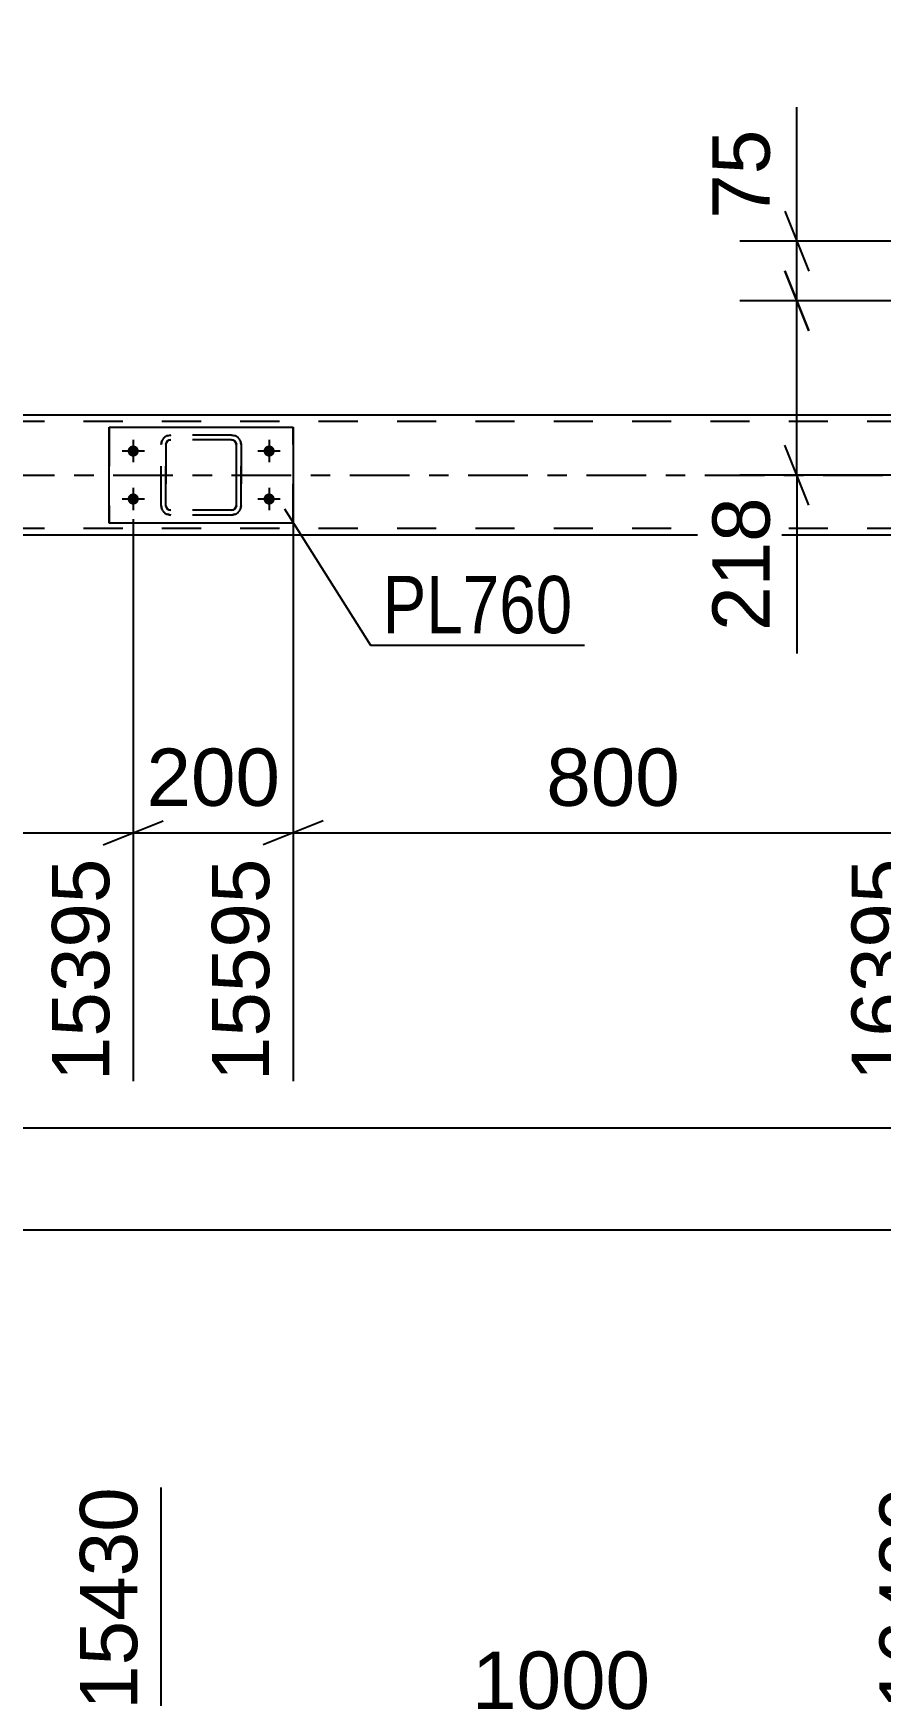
# Model space of a CAD drawing. Header units: millimetres. Extents: x -55 to 786, y -408 to 186.
# Drawn here: x 607.6 to 650, y 61 to 144.1 of the extents above; entities that cross this region are included whole.
import ezdxf

# ---------------------------------------------------------------- set-up
doc = ezdxf.new("R2010")
doc.units = ezdxf.units.MM
doc.linetypes.add('DXK_LINE_DOT2', pattern=[3.9198, 1.9599, -1.9599])
doc.linetypes.add('DXK_LINE_DOT3', pattern=[5.9187, 2.979, -0.9799, 0.9799, -0.9799])
doc.styles.add('Arial', font='ARIAL.TTF', dxfattribs={"height": 0.2})
doc.styles.add('Arial Narrow', font='ARIALN.TTF', dxfattribs={"height": 0.2})

# ---------------------------------------------------------------- blocks, each defined once
blk = doc.blocks.new('Part-318893114-4701 - 4605')
at = {"color": 7, "linetype": 'DXK_LINE_DOT2'}
for p, q in [((614.28, 123.977), (614.464, 124.013)), ((614.28, 123.977), (614.285, 123.977)), ((614.468, 124.013), (614.285, 123.977)), ((617.508, 124.013), (614.464, 124.013)), ((617.504, 124.013), (617.687, 123.977)), ((617.692, 123.977), (617.508, 124.013)), ((613.984, 123.533), (614.02, 123.717)), ((613.984, 123.533), (613.988, 123.533)), ((613.984, 120.493), (613.984, 123.533)), ((614.025, 123.717), (613.988, 123.533)), ((613.988, 120.493), (613.988, 123.533)), ((614.242, 123.625), (614.224, 123.533)), ((614.228, 123.533), (614.224, 123.533)), ((614.224, 123.533), (614.224, 120.493)), ((614.228, 123.533), (614.247, 123.625)), ((614.228, 120.493), (614.228, 123.533)), ((614.294, 123.703), (614.242, 123.625)), ((614.247, 123.625), (614.299, 123.703)), ((614.372, 123.755), (614.294, 123.703)), ((614.299, 123.703), (614.376, 123.755)), ((614.464, 123.773), (614.372, 123.755)), ((614.376, 123.755), (614.468, 123.773)), ((617.508, 123.773), (614.464, 123.773)), ((617.596, 123.755), (617.504, 123.773)), ((617.508, 123.773), (617.6, 123.755)), ((617.596, 123.755), (617.6, 123.755)), ((617.673, 123.703), (617.596, 123.755)), ((617.6, 123.755), (617.678, 123.703)), ((617.725, 123.625), (617.673, 123.703)), ((617.678, 123.703), (617.73, 123.625)), ((617.744, 123.533), (617.725, 123.625)), ((617.73, 123.625), (617.748, 123.533)), ((617.748, 123.533), (617.744, 123.533)), ((617.744, 123.533), (617.744, 120.493)), ((617.748, 120.493), (617.748, 123.533)), ((617.947, 123.717), (617.984, 123.533)), ((617.988, 123.533), (617.952, 123.717)), ((617.988, 123.533), (617.984, 123.533)), ((617.984, 123.533), (617.984, 120.493)), ((617.988, 120.493), (617.988, 123.533)), ((613.988, 120.493), (613.984, 120.493)), ((614.02, 120.309), (613.984, 120.493)), ((613.988, 120.493), (614.025, 120.309)), ((614.224, 120.493), (614.228, 120.493)), ((614.224, 120.493), (614.242, 120.401)), ((614.247, 120.401), (614.228, 120.493)), ((614.242, 120.401), (614.294, 120.323)), ((614.299, 120.323), (614.247, 120.401)), ((614.28, 120.05), (614.285, 120.05)), ((614.464, 120.013), (614.28, 120.05)), ((614.285, 120.05), (614.468, 120.013)), ((614.294, 120.323), (614.372, 120.271)), ((614.376, 120.271), (614.299, 120.323)), ((614.372, 120.271), (614.464, 120.253)), ((614.468, 120.253), (614.376, 120.271)), ((617.508, 120.253), (614.464, 120.253)), ((617.508, 120.013), (614.464, 120.013)), ((617.504, 120.253), (617.596, 120.271)), ((617.687, 120.05), (617.504, 120.013)), ((617.6, 120.271), (617.508, 120.253)), ((617.508, 120.013), (617.692, 120.05)), ((617.596, 120.271), (617.673, 120.323)), ((617.596, 120.271), (617.6, 120.271)), ((617.678, 120.323), (617.6, 120.271)), ((617.673, 120.323), (617.725, 120.401)), ((617.73, 120.401), (617.678, 120.323)), ((617.725, 120.401), (617.744, 120.493)), ((617.748, 120.493), (617.73, 120.401)), ((617.744, 120.493), (617.748, 120.493)), ((617.984, 120.493), (617.947, 120.309)), ((617.952, 120.309), (617.988, 120.493)), ((617.984, 120.493), (617.988, 120.493))]:
    blk.add_line(p, q, dxfattribs=at)
at = {"color": 7, "linetype": 'DXK_LINE_DOT3'}
blk.add_line((615.991, 122.013), (615.981, 122.013), dxfattribs=at)
at = {"color": 7, "linetype": 'DXK_LINE_DOT2'}
for centre, start, end in [((614.464, 123.533), 112.5, 157.5), ((614.468, 123.533), 112.5, 157.5), ((617.504, 123.533), 22.5, 67.5), ((617.508, 123.533), 22.5, 67.5), ((614.464, 120.493), 202.5, 247.5), ((614.468, 120.493), 202.5, 247.5), ((617.504, 120.493), 292.5, 337.5), ((617.508, 120.493), 292.5, 337.5)]:
    blk.add_arc(centre, 0.48, start, end, dxfattribs=at)
blk = doc.blocks.new('Part-318893114-4700 - 4605')
at = {"color": 2, "linetype": 'Continuous'}
for p, q in [((611.388, 119.613), (611.388, 124.413)), ((611.388, 124.413), (611.388, 124.413)), ((611.388, 124.413), (620.588, 124.413)), ((620.588, 124.413), (620.588, 119.613)), ((611.388, 119.613), (611.388, 119.613)), ((620.588, 119.613), (611.388, 119.613))]:
    blk.add_line(p, q, dxfattribs=at)
at = {"color": 7, "linetype": 'DXK_LINE_DOT2'}
for p, q in [((611.388, 124.413), (611.388, 119.613)), ((611.388, 124.413), (611.388, 124.413)), ((620.588, 119.613), (620.588, 124.413)), ((611.388, 119.613), (611.388, 119.613))]:
    blk.add_line(p, q, dxfattribs=at)
blk = doc.blocks.new('Bolt-318893114-4870 - 4605')
at = {"linetype": 'Continuous'}
for points in [[(612.308, 123.213), (612.315, 123.271), (612.333, 123.327), (612.362, 123.378), (612.401, 123.421), (612.448, 123.456), (612.502, 123.479), (612.559, 123.492), (612.618, 123.492), (612.675, 123.479), (612.728, 123.456), (612.776, 123.421), (612.815, 123.378), (612.844, 123.327), (612.862, 123.271), (612.868, 123.213), (612.862, 123.155), (612.844, 123.099), (612.815, 123.048), (612.776, 123.005), (612.728, 122.971), (612.675, 122.947), (612.618, 122.935), (612.559, 122.935), (612.502, 122.947), (612.448, 122.971), (612.401, 123.005), (612.362, 123.048), (612.333, 123.099), (612.315, 123.155)], [(619.108, 123.213), (619.115, 123.271), (619.133, 123.327), (619.162, 123.378), (619.201, 123.421), (619.248, 123.456), (619.302, 123.479), (619.359, 123.492), (619.418, 123.492), (619.475, 123.479), (619.528, 123.456), (619.576, 123.421), (619.615, 123.378), (619.644, 123.327), (619.662, 123.271), (619.668, 123.213), (619.662, 123.155), (619.644, 123.099), (619.615, 123.048), (619.576, 123.005), (619.528, 122.971), (619.475, 122.947), (619.418, 122.935), (619.359, 122.935), (619.302, 122.947), (619.248, 122.971), (619.201, 123.005), (619.162, 123.048), (619.133, 123.099), (619.115, 123.155)], [(612.308, 120.813), (612.315, 120.871), (612.333, 120.927), (612.362, 120.978), (612.401, 121.021), (612.448, 121.056), (612.502, 121.079), (612.559, 121.092), (612.618, 121.092), (612.675, 121.079), (612.728, 121.056), (612.776, 121.021), (612.815, 120.978), (612.844, 120.927), (612.862, 120.871), (612.868, 120.813), (612.862, 120.755), (612.844, 120.699), (612.815, 120.648), (612.776, 120.605), (612.728, 120.571), (612.675, 120.547), (612.618, 120.535), (612.559, 120.535), (612.502, 120.547), (612.448, 120.571), (612.401, 120.605), (612.362, 120.648), (612.333, 120.699), (612.315, 120.755)], [(619.108, 120.813), (619.115, 120.871), (619.133, 120.927), (619.162, 120.978), (619.201, 121.021), (619.248, 121.056), (619.302, 121.079), (619.359, 121.092), (619.418, 121.092), (619.475, 121.079), (619.528, 121.056), (619.576, 121.021), (619.615, 120.978), (619.644, 120.927), (619.662, 120.871), (619.668, 120.813), (619.662, 120.755), (619.644, 120.699), (619.615, 120.648), (619.576, 120.605), (619.528, 120.571), (619.475, 120.547), (619.418, 120.535), (619.359, 120.535), (619.302, 120.547), (619.248, 120.571), (619.201, 120.605), (619.162, 120.648), (619.133, 120.699), (619.115, 120.755)]]:
    blk.add_hatch(color=1, dxfattribs=at).paths.add_polyline_path(points)
at = {"color": 1, "linetype": 'Continuous'}
for p, q in [((613.148, 123.213), (612.028, 123.213)), ((612.588, 123.773), (612.588, 122.653)), ((619.948, 123.213), (618.828, 123.213)), ((619.388, 123.773), (619.388, 122.653)), ((613.148, 120.813), (612.028, 120.813)), ((612.588, 121.373), (612.588, 120.253)), ((619.948, 120.813), (618.828, 120.813)), ((619.388, 121.373), (619.388, 120.253))]:
    blk.add_line(p, q, dxfattribs=at)
blk = doc.blocks.new('Part-318893114-4844 - 4605')
at = {"color": 2, "linetype": 'Continuous'}
for p, q in [((652.363, 125.013), (582.986, 125.013)), ((698.221, 119.013), (43.397, 119.013))]:
    blk.add_line(p, q, dxfattribs=at)
at = {"color": 7, "linetype": 'DXK_LINE_DOT2'}
for p, q in [((702.222, 124.693), (43.397, 124.693)), ((702.222, 119.333), (43.397, 119.333))]:
    blk.add_line(p, q, dxfattribs=at)
at = {"color": 7, "linetype": 'DXK_LINE_DOT3'}
blk.add_line((43.397, 122.013), (702.222, 122.013), dxfattribs=at)
blk = doc.blocks.new('StraightDimension-318893114-4510 - 2647')
at = {"color": 7, "linetype": 'Continuous'}
for p, q in [((613.988, 16.332), (613.988, 71.37)), ((653.988, 16.332), (653.988, 71.37)), ((615.488, 59.552), (612.488, 58.352)), ((652.488, 58.352), (655.488, 59.552)), ((613.988, 58.952), (653.988, 58.952))]:
    blk.add_line(p, q, dxfattribs=at)
at = {"color": 0}
blk.add_wipeout([(639.035, 59.702), (639.035, 63.902), (628.94, 63.902), (628.94, 59.702)], dxfattribs=at)
at = {"color": 3, "style": 'Arial'}
blk.add_text('1000', height=2.8652, dxfattribs=at).set_placement((629.54, 60.302))
at = {"color": 0, "linetype": 'Continuous'}
blk.add_wipeout([(653.388, 71.97), (649.188, 71.97), (649.188, 59.652), (653.388, 59.652)], dxfattribs=at)
at = {"color": 3, "linetype": 'Continuous', "style": 'Arial'}
blk.add_text('16430', height=2.8652, rotation=90.00021, dxfattribs=at).set_placement((652.788, 60.252))
blk = doc.blocks.new('StraightDimension-318893114-4500 - 2647')
at = {"color": 7, "linetype": 'Continuous'}
for p, q in [((573.993, 16.332), (573.993, 71.37)), ((613.988, 16.332), (613.988, 71.37)), ((575.493, 59.552), (572.493, 58.352)), ((612.488, 58.352), (615.488, 59.552)), ((573.993, 58.952), (613.988, 58.952))]:
    blk.add_line(p, q, dxfattribs=at)
at = {"color": 0}
blk.add_wipeout([(599.038, 59.702), (599.038, 63.902), (588.943, 63.902), (588.943, 59.702)], dxfattribs=at)
at = {"color": 3, "style": 'Arial'}
blk.add_text('1000', height=2.8652, dxfattribs=at).set_placement((589.543, 60.302))
at = {"color": 0, "linetype": 'Continuous'}
blk.add_wipeout([(613.388, 71.97), (609.188, 71.97), (609.188, 59.652), (613.388, 59.652)], dxfattribs=at)
at = {"color": 3, "linetype": 'Continuous', "style": 'Arial'}
blk.add_text('15430', height=2.8652, rotation=90.00021, dxfattribs=at).set_placement((612.788, 60.252))
blk = doc.blocks.new('StraightDimension-318893114-5448 - 4605')
at = {"color": 7, "linetype": 'Continuous'}
blk.add_line((10.684, 84.263), (703.022, 84.263), dxfattribs=at)
blk = doc.blocks.new('StraightDimension-318893114-5888 - 4605')
at = {"color": 7, "linetype": 'Continuous'}
for p, q in [((645.781, 133.711), (645.781, 140.409)), ((645.781, 133.711), (645.781, 140.409)), ((645.181, 135.211), (646.381, 132.211)), ((657.772, 133.711), (642.931, 133.711)), ((645.781, 130.72), (645.781, 133.711)), ((646.381, 129.22), (645.181, 132.22)), ((653.528, 130.72), (642.931, 130.72))]:
    blk.add_line(p, q, dxfattribs=at)
at = {"color": 0}
blk.add_wipeout([(645.031, 139.884), (640.831, 139.884), (640.831, 134.236), (645.031, 134.236)], dxfattribs=at)
at = {"color": 3, "style": 'Arial'}
blk.add_text('75', height=2.8652, rotation=90.00021, dxfattribs=at).set_placement((644.431, 134.836))
blk = doc.blocks.new('StraightDimension-318893114-5871 - 4605')
at = {"color": 7, "linetype": 'Continuous'}
for p, q in [((645.181, 132.22), (646.381, 129.22)), ((653.528, 130.72), (642.931, 130.72)), ((645.781, 122.013), (645.781, 130.72)), ((646.381, 120.513), (645.181, 123.513)), ((654.448, 122.013), (642.931, 122.013)), ((645.781, 122.013), (645.781, 113.092)), ((645.781, 122.013), (645.781, 113.092))]:
    blk.add_line(p, q, dxfattribs=at)
at = {"color": 0}
blk.add_wipeout([(645.031, 121.488), (640.831, 121.488), (640.831, 113.617), (645.031, 113.617)], dxfattribs=at)
at = {"color": 3, "style": 'Arial'}
blk.add_text('218', height=2.8652, rotation=90.00021, dxfattribs=at).set_placement((644.431, 114.217))
blk = doc.blocks.new('StraightDimension-318893114-5238 - 4605')
at = {"color": 7, "linetype": 'Continuous'}
for p, q in [((580.594, 119.813), (580.594, 91.699)), ((612.588, 119.813), (612.588, 91.699)), ((582.094, 104.717), (579.094, 103.517)), ((580.594, 104.117), (612.588, 104.117)), ((611.088, 103.517), (614.088, 104.717))]:
    blk.add_line(p, q, dxfattribs=at)
at = {"color": 0}
blk.add_wipeout([(600.527, 104.867), (600.527, 109.067), (592.656, 109.067), (592.656, 104.867)], dxfattribs=at)
at = {"color": 3, "style": 'Arial'}
blk.add_text('800', height=2.8652, dxfattribs=at).set_placement((593.256, 105.467))
at = {"color": 0, "linetype": 'Continuous'}
blk.add_wipeout([(611.988, 103.417), (607.788, 103.417), (607.788, 91.099), (611.988, 91.099)], dxfattribs=at)
at = {"color": 3, "linetype": 'Continuous', "style": 'Arial'}
blk.add_text('15395', height=2.8652, rotation=90.00021, dxfattribs=at).set_placement((611.388, 91.699))
blk = doc.blocks.new('StraightDimension-318893114-5247 - 4605')
at = {"color": 7, "linetype": 'Continuous'}
for p, q in [((612.588, 119.813), (612.588, 91.699)), ((620.588, 119.813), (620.588, 91.699)), ((611.088, 103.517), (614.088, 104.717)), ((612.588, 104.117), (620.588, 104.117)), ((622.088, 104.717), (619.088, 103.517))]:
    blk.add_line(p, q, dxfattribs=at)
at = {"color": 0}
blk.add_wipeout([(620.524, 104.867), (620.524, 109.067), (612.653, 109.067), (612.653, 104.867)], dxfattribs=at)
at = {"color": 0, "linetype": 'Continuous'}
blk.add_wipeout([(619.988, 103.417), (615.788, 103.417), (615.788, 91.099), (619.988, 91.099)], dxfattribs=at)
at = {"color": 3, "style": 'Arial'}
blk.add_text('200', height=2.8652, dxfattribs=at).set_placement((613.253, 105.467))
at = {"color": 3, "linetype": 'Continuous', "style": 'Arial'}
blk.add_text('15595', height=2.8652, rotation=90.00021, dxfattribs=at).set_placement((619.388, 91.699))
blk = doc.blocks.new('StraightDimension-318893114-5257 - 4605')
at = {"color": 7, "linetype": 'Continuous'}
for p, q in [((620.588, 119.813), (620.588, 91.699)), ((652.589, 119.813), (652.589, 91.699)), ((622.088, 104.717), (619.088, 103.517)), ((620.588, 104.117), (652.589, 104.117)), ((651.089, 103.517), (654.089, 104.717))]:
    blk.add_line(p, q, dxfattribs=at)
at = {"color": 0}
blk.add_wipeout([(640.524, 104.867), (640.524, 109.067), (632.653, 109.067), (632.653, 104.867)], dxfattribs=at)
at = {"color": 3, "style": 'Arial'}
blk.add_text('800', height=2.8652, dxfattribs=at).set_placement((633.253, 105.467))
at = {"color": 0, "linetype": 'Continuous'}
blk.add_wipeout([(651.988, 103.417), (647.788, 103.417), (647.789, 91.099), (651.989, 91.099)], dxfattribs=at)
at = {"color": 3, "linetype": 'Continuous', "style": 'Arial'}
blk.add_text('16395', height=2.8652, rotation=90.00021, dxfattribs=at).set_placement((651.389, 91.699))
blk = doc.blocks.new('StraightDimension-318893114-5502 - 4605')
at = {"color": 7, "linetype": 'Continuous'}
blk.add_line((11.484, 89.37), (702.222, 89.37), dxfattribs=at)
blk = doc.blocks.new('StraightDimension-318893114-5825 - 4605')
at = {"color": 7, "linetype": 'Continuous'}
for p, q in [((582.986, 127.028), (582.986, 179.331)), ((654.528, 131.72), (654.528, 162.231)), ((584.486, 150.413), (581.486, 149.213)), ((582.986, 149.813), (654.528, 149.813)), ((653.028, 149.213), (656.028, 150.413))]:
    blk.add_line(p, q, dxfattribs=at)
at = {"color": 0}
blk.add_wipeout([(623.804, 150.563), (623.804, 154.763), (613.709, 154.763), (613.709, 150.563)], dxfattribs=at)
at = {"color": 3, "style": 'Arial'}
blk.add_text('1789', height=2.8652, dxfattribs=at).set_placement((614.309, 151.163))
at = {"color": 0, "linetype": 'Continuous'}
blk.add_wipeout([(653.928, 162.831), (649.728, 162.831), (649.728, 150.513), (653.928, 150.513)], dxfattribs=at)
at = {"color": 3, "linetype": 'Continuous', "style": 'Arial'}
blk.add_text('16444', height=2.8652, rotation=90.00021, dxfattribs=at).set_placement((653.328, 151.113))
blk = doc.blocks.new('Mark-318893114-4696 - 4605')
at = {"color": 30, "linetype": 'Continuous'}
for p, q in [((620.161, 120.326), (624.464, 113.503)), ((624.464, 113.503), (635.168, 113.503))]:
    blk.add_line(p, q, dxfattribs=at)
at = {"color": 0}
blk.add_wipeout([(634.568, 114.103), (634.568, 117.103), (625.064, 117.103), (625.064, 114.103)], dxfattribs=at)
blk.add_wipeout([(634.568, 114.103), (634.568, 117.103), (625.064, 117.103), (625.064, 114.103)], dxfattribs=at)
at = {"color": 3, "style": 'Arial Narrow'}
blk.add_text('PL760', height=2.8633, dxfattribs=at).set_placement((625.064, 114.103))

msp = doc.modelspace()

# ---------------------------------------------------------------- block references
for name in ['StraightDimension-318893114-5888 - 4605', 'Part-318893114-4844 - 4605', 'Part-318893114-4700 - 4605', 'Part-318893114-4701 - 4605', 'Bolt-318893114-4870 - 4605', 'StraightDimension-318893114-5448 - 4605', 'StraightDimension-318893114-4510 - 2647']:
    msp.add_blockref(name, (0, 0))

# ---------------------------------------------------------------- next in the draw order: block references
for name in ['StraightDimension-318893114-5871 - 4605', 'StraightDimension-318893114-5238 - 4605', 'StraightDimension-318893114-4500 - 2647']:
    msp.add_blockref(name, (0, 0))

# ---------------------------------------------------------------- next in the draw order: block references
for name in ['StraightDimension-318893114-5825 - 4605', 'StraightDimension-318893114-5247 - 4605']:
    msp.add_blockref(name, (0, 0))

# ---------------------------------------------------------------- next in the draw order: block references
msp.add_blockref('StraightDimension-318893114-5257 - 4605', (0, 0))

# ---------------------------------------------------------------- next in the draw order: block references
msp.add_blockref('StraightDimension-318893114-5502 - 4605', (0, 0))

# ---------------------------------------------------------------- next in the draw order: block references
msp.add_blockref('Mark-318893114-4696 - 4605', (0, 0))

doc.saveas('drawing.dxf')
